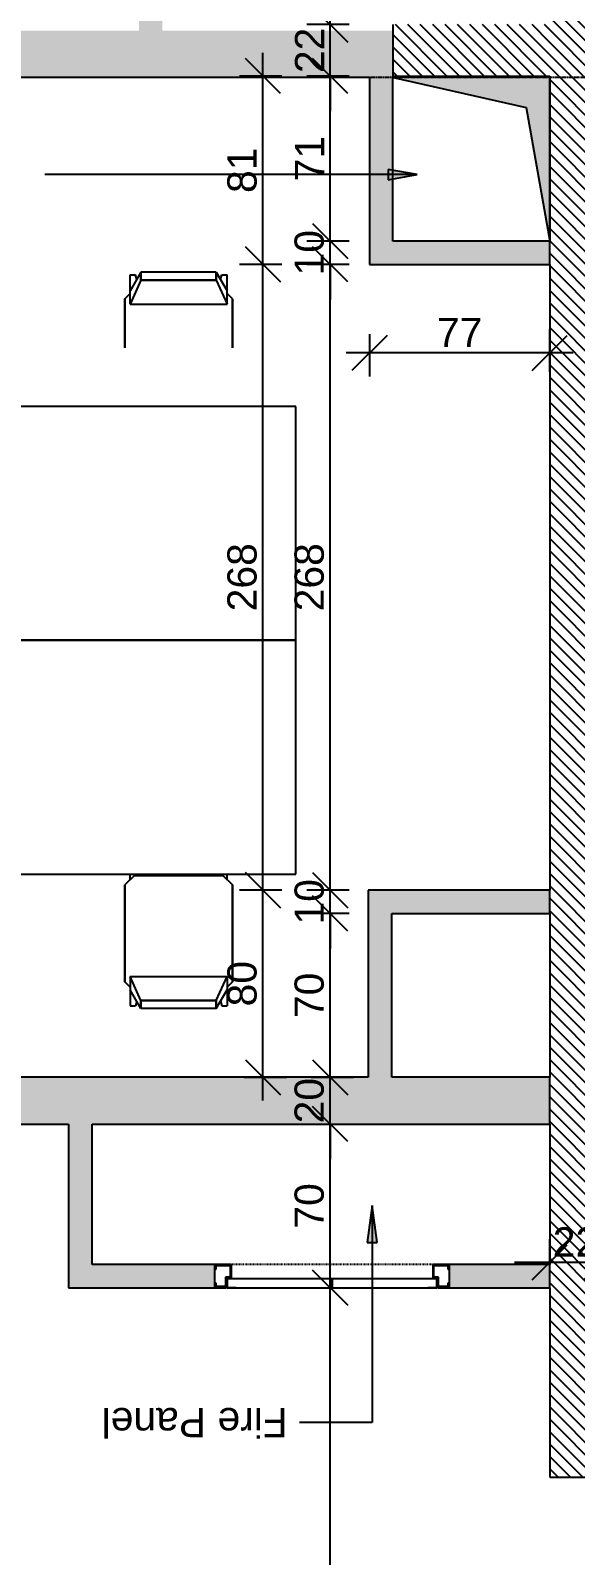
# Model space of a CAD drawing. Extents: x -5566 to 5867, y -120 to 4683.
# Drawn here: x -4031 to -3798, y 1939 to 2590 of the extents above; entities that cross this region are included whole.
import ezdxf

# ---------------------------------------------------------------- set-up
doc = ezdxf.new("R2010")
doc.units = 0
doc.linetypes.add('DASH', pattern=[0.6, 0.3, -0.3])
doc.linetypes.add('HIDDEN_2', pattern=[0.6, 0.4, -0.2])
doc.layers.get('0').update_dxf_attribs({"linetype": 'CONTINUOUS'})
doc.layers.get('DEFPOINTS').update_dxf_attribs({"linetype": 'CONTINUOUS'})
for name, color, linetype in [('A-ANNO-DIMS', 211, 'CONTINUOUS'), ('A-DETL-GENF', 92, 'CONTINUOUS'), ('A-DETL-THIN', 151, 'CONTINUOUS'), ('A-DOOR', 31, 'CONTINUOUS'), ('A-DOOR-FRAM', 31, 'CONTINUOUS'), ('A-DOOR-HDLN', 31, 'DASH'), ('A-FLOR-OVHD', 1, 'HIDDEN_2'), ('A-WALL', 113, 'CONTINUOUS'), ('A-WALL-PATT', 111, 'CONTINUOUS'), ('G-ANNO-TEXT', 231, 'CONTINUOUS'), ('G-IMPT', 8, 'CONTINUOUS'), ('I-FURN', 30, 'CONTINUOUS'), ('I-WALL', 2, 'CONTINUOUS')]:
    doc.layers.add(name, color=color, linetype=linetype)
doc.styles.add('ARIAL', font='arial.ttf', dxfattribs={"height": 12.5})
doc.dimstyles.new('100_200_2_5MM_ARIAL_CM', dxfattribs={"dimscale": 30.48, "dimtxt": 12.753242, "dimasz": 0.492126, "dimexe": 0.328084, "dimexo": 0.0625, "dimgap": 0.082021, "dimtad": 1, "dimdec": 0, "dimzin": 0, "dimtxsty": 'ARIAL', "dimblk1": 'OBLIQUE', "dimblk2": 'OBLIQUE', "dimsah": 1, "dimcen": 0.09, "dimdle": 0.328084, "dimazin": 3, "dimtfac": 1, "dimtdec": 4, "dimtix": 1, "dimtmove": 0, "dimatfit": 3, "dimtvp": 1, "dimtolj": 1, "dimtzin": 0})
pattern_1 = [(315, (-4985, 4190.492), (2.6516504, 2.6516504), [])]

# ---------------------------------------------------------------- blocks, each defined once
blk = doc.blocks.new('AR_FUR_TABLE_REC_-_L200XW1')
at = {"layer": 'I-FURN'}
for p, q in [((100, 50), (-100, 50)), ((-100, 50), (-100, -50)), ((100, -50), (100, 50)), ((-100, -50), (100, -50))]:
    blk.add_line(p, q, dxfattribs=at)
blk = doc.blocks.new('AR_FUR_CHAIR_ARMLESS_-_120')
at = {"layer": 'G-IMPT'}
for p, q in [((-57.45, 16.09), (-49.41, 20.68)), ((-57.45, 16.09), (-49.41, 20.68)), ((-56.3, 20.68), (-56.3, 18.38)), ((-49.41, 20.68), (-56.3, 20.68)), ((-54.01, 16.09), (-43.66, 20.68)), ((-54.01, 16.09), (-43.66, 20.68)), ((-43.66, 20.68), (-49.41, 20.68)), ((-48.26, 20.68), (-45.96, 22.98)), ((-45.96, 22.98), (-48.26, 20.68)), ((-45.96, 22.98), (-4.6, 22.98)), ((-4.6, 22.98), (-45.96, 22.98)), ((-43.66, 20.68), (-43.66, -20.68)), ((-0.53, 18.92), (-4.6, 22.98)), ((-0.53, 18.92), (-4.6, 22.98)), ((-2.3, 20.68), (0, 20.68)), ((-57.45, -16.09), (-57.45, 16.09)), ((-57.45, 16.09), (-54.01, 16.09)), ((-57.45, -16.09), (-57.45, 16.09)), ((-54.01, 16.09), (-57.45, 16.09)), ((-54.3, 17.89), (-56.3, 18.38)), ((-54.01, -16.09), (-54.01, 16.09)), ((-54.01, 16.09), (-54.01, -16.09)), ((-0.53, -18.92), (-0.53, 18.92)), ((-0.53, 18.92), (-0.53, -18.92)), ((0, 18.38), (-0.53, 18.03)), ((-57.45, -16.09), (-54.01, -16.09)), ((-57.45, -16.09), (-49.41, -20.68)), ((-54.01, -16.09), (-57.45, -16.09)), ((-57.45, -16.09), (-49.41, -20.68)), ((-54.3, -17.89), (-56.3, -18.38)), ((-56.3, -18.38), (-56.3, -20.68)), ((-54.01, -16.09), (-43.66, -20.68)), ((-54.01, -16.09), (-43.66, -20.68)), ((-4.6, -22.98), (-0.53, -18.92)), ((-0.53, -18.92), (-4.6, -22.98)), ((-0.53, -18.03), (0, -18.38)), ((-49.41, -20.68), (-56.3, -20.68)), ((-43.66, -20.68), (-49.41, -20.68)), ((-45.96, -22.98), (-48.26, -20.68)), ((-45.96, -22.98), (-48.26, -20.68)), ((-45.96, -22.98), (-4.6, -22.98)), ((-4.6, -22.98), (-45.96, -22.98)), ((-2.3, -20.68), (0, -20.68))]:
    blk.add_line(p, q, dxfattribs=at)
blk = doc.blocks.new('AR_FUR_CHAIR_ARMLESS_-_AR1')
blk.add_blockref('AR_FUR_CHAIR_ARMLESS_-_120', (0, 0))
blk = doc.blocks.new('AR_FUR_CHAIR_ARMLESS_-_12Z')
at = {"layer": 'G-IMPT'}
for p, q in [((-57.45, 16.09), (-49.41, 20.68)), ((-57.45, 16.09), (-49.41, 20.68)), ((-56.3, 20.68), (-56.3, 18.38)), ((-49.41, 20.68), (-56.3, 20.68)), ((-54.01, 16.09), (-43.66, 20.68)), ((-54.01, 16.09), (-43.66, 20.68)), ((-43.66, 20.68), (-49.41, 20.68)), ((-48.26, 20.68), (-45.96, 22.98)), ((-45.96, 22.98), (-48.26, 20.68)), ((-45.96, 22.98), (-25, 22.98)), ((-25, 22.98), (-45.96, 22.98)), ((-43.66, 20.68), (-43.66, -20.68)), ((-57.45, -16.09), (-57.45, 16.09)), ((-57.45, 16.09), (-54.01, 16.09)), ((-57.45, -16.09), (-57.45, 16.09)), ((-54.01, 16.09), (-57.45, 16.09)), ((-54.3, 17.89), (-56.3, 18.38)), ((-54.01, -16.09), (-54.01, 16.09)), ((-54.01, 16.09), (-54.01, -16.09)), ((-57.45, -16.09), (-54.01, -16.09)), ((-57.45, -16.09), (-49.41, -20.68)), ((-54.01, -16.09), (-57.45, -16.09)), ((-57.45, -16.09), (-49.41, -20.68)), ((-54.3, -17.89), (-56.3, -18.38)), ((-56.3, -18.38), (-56.3, -20.68)), ((-54.01, -16.09), (-43.66, -20.68)), ((-54.01, -16.09), (-43.66, -20.68)), ((-49.41, -20.68), (-56.3, -20.68)), ((-43.66, -20.68), (-49.41, -20.68)), ((-45.96, -22.98), (-48.26, -20.68)), ((-45.96, -22.98), (-48.26, -20.68)), ((-45.96, -22.98), (-25, -22.98)), ((-25, -22.98), (-45.96, -22.98))]:
    blk.add_line(p, q, dxfattribs=at)
blk = doc.blocks.new('AR_FUR_CHAIR_ARMLESS_-_AR0')
at = {"extrusion": (0, 0, -1), "zscale": -1, "rotation": 180}
blk.add_blockref('AR_FUR_CHAIR_ARMLESS_-_12Z', (0, 0), dxfattribs=at)
blk = doc.blocks.new('AR_INT_METAL_CAB_DOUBLE_-_')
at = {"layer": 'A-DOOR'}
for p, q in [((-44.8, 5), (-41, 5)), ((0, 5), (-44.8, 5)), ((-44.8, 5), (-44.8, 1.2)), ((-44.8, 1.2), (0, 1.2)), ((0, 1.2), (0, 5)), ((44.8, 5), (0, 5)), ((0, 5), (0, 1.2)), ((0, 1.2), (44.8, 1.2)), ((41, 5), (44.8, 5)), ((44.8, 1.2), (44.8, 5))]:
    blk.add_line(p, q, dxfattribs=at)
at = {"layer": 'A-DOOR-FRAM'}
for p, q in [((-45, 5), (-50, 5)), ((-50, 5), (-50, 3)), ((-50, 3), (-49.5, 3)), ((-49.5, 3), (-49.5, 4.5)), ((-49.5, 4.5), (-45.5, 4.5)), ((-45.5, 4.5), (-45.5, 0.5)), ((-45.5, 0.5), (-43.5, 0.5)), ((-45, 1), (-45, 5)), ((-43, 1), (-45, 1)), ((-43.5, 0.5), (-43.5, -4.5)), ((-43, -5), (-43, 1)), ((45, 1), (43, 1)), ((43, 1), (43, -5)), ((43.5, -4.5), (43.5, 0.5)), ((43.5, 0.5), (45.5, 0.5)), ((50, 5), (45, 5)), ((45, 5), (45, 1)), ((45.5, 0.5), (45.5, 4.5)), ((45.5, 4.5), (49.5, 4.5)), ((49.5, 4.5), (49.5, 3)), ((49.5, 3), (50, 3)), ((50, 3), (50, 5)), ((-49.5, -3), (-50, -3)), ((-50, -3), (-50, -5)), ((-50, -5), (-43, -5)), ((-49.5, -4.5), (-49.5, -3)), ((-43.5, -4.5), (-49.5, -4.5)), ((43, -5), (50, -5)), ((49.5, -4.5), (43.5, -4.5)), ((50, -3), (49.5, -3)), ((49.5, -3), (49.5, -4.5)), ((50, -5), (50, -3))]:
    blk.add_line(p, q, dxfattribs=at)
at = {"layer": 'A-DOOR-HDLN'}
blk.add_line((-50, -5), (50, -5), dxfattribs=at)
blk = doc.blocks.new('_OBLIQUE')
at = {"color": 0, "linetype": 'BYBLOCK'}
blk.add_line((-0.5, -0.5), (0.5, 0.5), dxfattribs=at)
blk = doc.blocks.new('DIMBLOCK33-LEVEL__9_00')
at = {"layer": 'A-ANNO-DIMS', "color": 0}
for p, q in [((-3809.5, 2055.73), (-3809.5, 2073.82)), ((-3787.5, 2055.73), (-3787.5, 2073.82)), ((-3809.5, 2063.82), (-3824.5, 2063.82)), ((-3787.5, 2063.82), (-3809.5, 2063.82)), ((-3787.5, 2063.82), (-3772.5, 2063.82))]:
    blk.add_line(p, q, dxfattribs=at)
at = {"layer": 'DEFPOINTS', "color": 0}
for p in [(-3809.5, 2063.82), (-3809.5, 2053.82), (-3787.5, 2053.82)]:
    blk.add_point(p, dxfattribs=at)
at = {"layer": 'A-ANNO-DIMS', "color": 0, "xscale": 15, "yscale": 15, "zscale": 15}
blk.add_blockref('_OBLIQUE', (-3809.5, 2063.82), dxfattribs=at)
at = {"layer": 'A-ANNO-DIMS', "color": 0, "xscale": 15, "yscale": 15, "zscale": 15, "rotation": 180}
blk.add_blockref('_OBLIQUE', (-3787.5, 2063.82), dxfattribs=at)
at = {"layer": 'A-ANNO-DIMS', "color": 0, "insert": (-3798.5, 2072.6), "char_height": 12.5, "width": 23.0736, "attachment_point": 5, "style": 'ARIAL'}
blk.add_mtext('\\A1;22', dxfattribs=at)
blk = doc.blocks.new('DIMBLOCK65-LEVEL__9_00')
at = {"layer": 'A-ANNO-DIMS', "color": 0}
for p, q in [((-3931.99, 2132.99), (-3931.99, 2232.99)), ((-3923.89, 2222.99), (-3941.99, 2222.99)), ((-3940.08, 2142.99), (-3921.99, 2142.99))]:
    blk.add_line(p, q, dxfattribs=at)
at = {"layer": 'DEFPOINTS', "color": 0}
for p in [(-3931.99, 2222.99), (-3921.99, 2222.99), (-3941.99, 2142.99)]:
    blk.add_point(p, dxfattribs=at)
at = {"layer": 'A-ANNO-DIMS', "color": 0, "xscale": 15, "yscale": 15, "zscale": 15}
for p, rotation in [((-3931.99, 2222.99), 90), ((-3931.99, 2142.99), 270)]:
    blk.add_blockref('_OBLIQUE', p, dxfattribs=dict(at, rotation=rotation))
at = {"layer": 'A-ANNO-DIMS', "color": 0, "insert": (-3940.87, 2182.99), "char_height": 12.5, "width": 23.0736, "attachment_point": 5, "rotation": 90, "style": 'ARIAL'}
blk.add_mtext('\\A1;80', dxfattribs=at)
blk = doc.blocks.new('DIMBLOCK66-LEVEL__9_00')
at = {"layer": 'A-ANNO-DIMS', "color": 0}
for p, q in [((-3931.99, 2212.99), (-3931.99, 2500.49)), ((-3923.89, 2490.49), (-3941.99, 2490.49)), ((-3923.89, 2222.99), (-3941.99, 2222.99))]:
    blk.add_line(p, q, dxfattribs=at)
at = {"layer": 'DEFPOINTS', "color": 0}
for p in [(-3931.99, 2490.49), (-3921.99, 2490.49), (-3921.99, 2222.99)]:
    blk.add_point(p, dxfattribs=at)
at = {"layer": 'A-ANNO-DIMS', "color": 0, "xscale": 15, "yscale": 15, "zscale": 15}
for p, rotation in [((-3931.99, 2490.49), 90), ((-3931.99, 2222.99), 270)]:
    blk.add_blockref('_OBLIQUE', p, dxfattribs=dict(at, rotation=rotation))
at = {"layer": 'A-ANNO-DIMS', "color": 0, "insert": (-3940.87, 2356.74), "char_height": 12.5, "width": 34.6103, "attachment_point": 5, "rotation": 90, "style": 'ARIAL'}
blk.add_mtext('\\A1;268', dxfattribs=at)
blk = doc.blocks.new('DIMBLOCK67-LEVEL__9_00')
at = {"layer": 'A-ANNO-DIMS', "color": 0}
for p, q in [((-3931.99, 2480.49), (-3931.99, 2580.99)), ((-3923.89, 2570.99), (-3941.99, 2570.99)), ((-3923.89, 2490.49), (-3941.99, 2490.49))]:
    blk.add_line(p, q, dxfattribs=at)
at = {"layer": 'DEFPOINTS', "color": 0}
for p in [(-3931.99, 2570.99), (-3921.99, 2570.99), (-3921.99, 2490.49)]:
    blk.add_point(p, dxfattribs=at)
at = {"layer": 'A-ANNO-DIMS', "color": 0, "xscale": 15, "yscale": 15, "zscale": 15}
for p, rotation in [((-3931.99, 2570.99), 90), ((-3931.99, 2490.49), 270)]:
    blk.add_blockref('_OBLIQUE', p, dxfattribs=dict(at, rotation=rotation))
at = {"layer": 'A-ANNO-DIMS', "color": 0, "insert": (-3940.87, 2530.74), "char_height": 12.5, "width": 23.0736, "attachment_point": 5, "rotation": 90, "style": 'ARIAL'}
blk.add_mtext('\\A1;81', dxfattribs=at)
blk = doc.blocks.new('DIMBLOCK111-LEVEL__9_00')
at = {"layer": 'A-ANNO-DIMS', "color": 0}
for p, q in [((-3903.3, 1602.99), (-3903.3, 2062.99)), ((-3911.39, 2052.99), (-3893.3, 2052.99)), ((-3895.2, 1612.99), (-3913.3, 1612.99))]:
    blk.add_line(p, q, dxfattribs=at)
at = {"layer": 'DEFPOINTS', "color": 0}
for p in [(-3913.3, 2052.99), (-3903.3, 2052.99), (-3893.3, 1612.99)]:
    blk.add_point(p, dxfattribs=at)
at = {"layer": 'A-ANNO-DIMS', "color": 0, "xscale": 15, "yscale": 15, "zscale": 15}
for p, rotation in [((-3903.3, 2052.99), 90), ((-3903.3, 1612.99), 270)]:
    blk.add_blockref('_OBLIQUE', p, dxfattribs=dict(at, rotation=rotation))
at = {"layer": 'A-ANNO-DIMS', "color": 0, "insert": (-3912.18, 1832.99), "char_height": 12.5, "width": 34.6103, "attachment_point": 5, "rotation": 90, "style": 'ARIAL'}
blk.add_mtext('\\A1;440', dxfattribs=at)
blk = doc.blocks.new('DIMBLOCK112-LEVEL__9_00')
at = {"layer": 'A-ANNO-DIMS', "color": 0}
for p, q in [((-3903.3, 2042.99), (-3903.3, 2132.99)), ((-3911.39, 2122.99), (-3893.3, 2122.99)), ((-3911.39, 2052.99), (-3893.3, 2052.99))]:
    blk.add_line(p, q, dxfattribs=at)
at = {"layer": 'DEFPOINTS', "color": 0}
for p in [(-3913.3, 2122.99), (-3903.3, 2122.99), (-3913.3, 2052.99)]:
    blk.add_point(p, dxfattribs=at)
at = {"layer": 'A-ANNO-DIMS', "color": 0, "xscale": 15, "yscale": 15, "zscale": 15}
for p, rotation in [((-3903.3, 2122.99), 90), ((-3903.3, 2052.99), 270)]:
    blk.add_blockref('_OBLIQUE', p, dxfattribs=dict(at, rotation=rotation))
at = {"layer": 'A-ANNO-DIMS', "color": 0, "insert": (-3912.18, 2087.99), "char_height": 12.5, "width": 23.0736, "attachment_point": 5, "rotation": 90, "style": 'ARIAL'}
blk.add_mtext('\\A1;70', dxfattribs=at)
blk = doc.blocks.new('DIMBLOCK113-LEVEL__9_00')
at = {"layer": 'A-ANNO-DIMS', "color": 0}
for p, q in [((-3903.3, 2142.99), (-3903.3, 2157.99)), ((-3911.39, 2142.99), (-3893.3, 2142.99)), ((-3903.3, 2122.99), (-3903.3, 2142.99)), ((-3911.39, 2122.99), (-3893.3, 2122.99)), ((-3903.3, 2122.99), (-3903.3, 2107.99))]:
    blk.add_line(p, q, dxfattribs=at)
at = {"layer": 'DEFPOINTS', "color": 0}
for p in [(-3913.3, 2142.99), (-3903.3, 2142.99), (-3913.3, 2122.99)]:
    blk.add_point(p, dxfattribs=at)
at = {"layer": 'A-ANNO-DIMS', "color": 0, "xscale": 15, "yscale": 15, "zscale": 15}
for p, rotation in [((-3903.3, 2142.99), 270), ((-3903.3, 2122.99), 90)]:
    blk.add_blockref('_OBLIQUE', p, dxfattribs=dict(at, rotation=rotation))
at = {"layer": 'A-ANNO-DIMS', "color": 0, "insert": (-3912.18, 2132.99), "char_height": 12.5, "width": 23.0736, "attachment_point": 5, "rotation": 90, "style": 'ARIAL'}
blk.add_mtext('\\A1;20', dxfattribs=at)
blk = doc.blocks.new('DIMBLOCK114-LEVEL__9_00')
at = {"layer": 'A-ANNO-DIMS', "color": 0}
for p, q in [((-3903.3, 2132.99), (-3903.3, 2222.99)), ((-3895.2, 2212.99), (-3913.3, 2212.99)), ((-3911.39, 2142.99), (-3893.3, 2142.99))]:
    blk.add_line(p, q, dxfattribs=at)
at = {"layer": 'DEFPOINTS', "color": 0}
for p in [(-3903.3, 2212.99), (-3893.3, 2212.99), (-3913.3, 2142.99)]:
    blk.add_point(p, dxfattribs=at)
at = {"layer": 'A-ANNO-DIMS', "color": 0, "xscale": 15, "yscale": 15, "zscale": 15}
for p, rotation in [((-3903.3, 2212.99), 90), ((-3903.3, 2142.99), 270)]:
    blk.add_blockref('_OBLIQUE', p, dxfattribs=dict(at, rotation=rotation))
at = {"layer": 'A-ANNO-DIMS', "color": 0, "insert": (-3912.18, 2177.99), "char_height": 12.5, "width": 23.0736, "attachment_point": 5, "rotation": 90, "style": 'ARIAL'}
blk.add_mtext('\\A1;70', dxfattribs=at)
blk = doc.blocks.new('DIMBLOCK115-LEVEL__9_00')
at = {"layer": 'A-ANNO-DIMS', "color": 0}
for p, q in [((-3903.3, 2222.99), (-3903.3, 2237.99)), ((-3895.2, 2222.99), (-3913.3, 2222.99)), ((-3903.3, 2212.99), (-3903.3, 2222.99)), ((-3895.2, 2212.99), (-3913.3, 2212.99)), ((-3903.3, 2212.99), (-3903.3, 2197.99))]:
    blk.add_line(p, q, dxfattribs=at)
at = {"layer": 'DEFPOINTS', "color": 0}
for p in [(-3903.3, 2222.99), (-3893.3, 2222.99), (-3893.3, 2212.99)]:
    blk.add_point(p, dxfattribs=at)
at = {"layer": 'A-ANNO-DIMS', "color": 0, "xscale": 15, "yscale": 15, "zscale": 15}
for p, rotation in [((-3903.3, 2222.99), 270), ((-3903.3, 2212.99), 90)]:
    blk.add_blockref('_OBLIQUE', p, dxfattribs=dict(at, rotation=rotation))
at = {"layer": 'A-ANNO-DIMS', "color": 0, "insert": (-3912.18, 2217.99), "char_height": 12.5, "width": 23.0736, "attachment_point": 5, "rotation": 90, "style": 'ARIAL'}
blk.add_mtext('\\A1;10', dxfattribs=at)
blk = doc.blocks.new('DIMBLOCK116-LEVEL__9_00')
at = {"layer": 'A-ANNO-DIMS', "color": 0}
for p, q in [((-3903.3, 2212.99), (-3903.3, 2500.49)), ((-3895.2, 2490.49), (-3913.3, 2490.49)), ((-3895.2, 2222.99), (-3913.3, 2222.99))]:
    blk.add_line(p, q, dxfattribs=at)
at = {"layer": 'DEFPOINTS', "color": 0}
for p in [(-3903.3, 2490.49), (-3893.3, 2490.49), (-3893.3, 2222.99)]:
    blk.add_point(p, dxfattribs=at)
at = {"layer": 'A-ANNO-DIMS', "color": 0, "xscale": 15, "yscale": 15, "zscale": 15}
for p, rotation in [((-3903.3, 2490.49), 90), ((-3903.3, 2222.99), 270)]:
    blk.add_blockref('_OBLIQUE', p, dxfattribs=dict(at, rotation=rotation))
at = {"layer": 'A-ANNO-DIMS', "color": 0, "insert": (-3912.18, 2356.74), "char_height": 12.5, "width": 34.6103, "attachment_point": 5, "rotation": 90, "style": 'ARIAL'}
blk.add_mtext('\\A1;268', dxfattribs=at)
blk = doc.blocks.new('DIMBLOCK117-LEVEL__9_00')
at = {"layer": 'A-ANNO-DIMS', "color": 0}
for p, q in [((-3903.3, 2500.49), (-3903.3, 2515.49)), ((-3895.2, 2500.49), (-3913.3, 2500.49)), ((-3903.3, 2490.49), (-3903.3, 2500.49)), ((-3895.2, 2490.49), (-3913.3, 2490.49)), ((-3903.3, 2490.49), (-3903.3, 2475.49))]:
    blk.add_line(p, q, dxfattribs=at)
at = {"layer": 'DEFPOINTS', "color": 0}
for p in [(-3903.3, 2500.49), (-3893.3, 2500.49), (-3893.3, 2490.49)]:
    blk.add_point(p, dxfattribs=at)
at = {"layer": 'A-ANNO-DIMS', "color": 0, "xscale": 15, "yscale": 15, "zscale": 15}
for p, rotation in [((-3903.3, 2500.49), 270), ((-3903.3, 2490.49), 90)]:
    blk.add_blockref('_OBLIQUE', p, dxfattribs=dict(at, rotation=rotation))
at = {"layer": 'A-ANNO-DIMS', "color": 0, "insert": (-3912.18, 2495.49), "char_height": 12.5, "width": 23.0736, "attachment_point": 5, "rotation": 90, "style": 'ARIAL'}
blk.add_mtext('\\A1;10', dxfattribs=at)
blk = doc.blocks.new('DIMBLOCK118-LEVEL__9_00')
at = {"layer": 'A-ANNO-DIMS', "color": 0}
for p, q in [((-3903.3, 2490.49), (-3903.3, 2580.99)), ((-3895.2, 2570.99), (-3913.3, 2570.99)), ((-3895.2, 2500.49), (-3913.3, 2500.49))]:
    blk.add_line(p, q, dxfattribs=at)
at = {"layer": 'DEFPOINTS', "color": 0}
for p in [(-3903.3, 2570.99), (-3893.3, 2570.99), (-3893.3, 2500.49)]:
    blk.add_point(p, dxfattribs=at)
at = {"layer": 'A-ANNO-DIMS', "color": 0, "xscale": 15, "yscale": 15, "zscale": 15}
for p, rotation in [((-3903.3, 2570.99), 90), ((-3903.3, 2500.49), 270)]:
    blk.add_blockref('_OBLIQUE', p, dxfattribs=dict(at, rotation=rotation))
at = {"layer": 'A-ANNO-DIMS', "color": 0, "insert": (-3912.07, 2535.74), "char_height": 12.5, "width": 23.0736, "attachment_point": 5, "rotation": 90, "style": 'ARIAL'}
blk.add_mtext('\\A1;71', dxfattribs=at)
blk = doc.blocks.new('DIMBLOCK119-LEVEL__9_00')
at = {"layer": 'A-ANNO-DIMS', "color": 0}
for p, q in [((-3903.3, 2592.99), (-3903.3, 2607.99)), ((-3895.2, 2592.99), (-3913.3, 2592.99)), ((-3903.3, 2570.99), (-3903.3, 2592.99)), ((-3895.2, 2570.99), (-3913.3, 2570.99)), ((-3903.3, 2570.99), (-3903.3, 2555.99))]:
    blk.add_line(p, q, dxfattribs=at)
at = {"layer": 'DEFPOINTS', "color": 0}
for p in [(-3903.3, 2592.99), (-3893.3, 2592.99), (-3893.3, 2570.99)]:
    blk.add_point(p, dxfattribs=at)
at = {"layer": 'A-ANNO-DIMS', "color": 0, "xscale": 15, "yscale": 15, "zscale": 15}
for p, rotation in [((-3903.3, 2592.99), 270), ((-3903.3, 2570.99), 90)]:
    blk.add_blockref('_OBLIQUE', p, dxfattribs=dict(at, rotation=rotation))
at = {"layer": 'A-ANNO-DIMS', "color": 0, "insert": (-3912.07, 2581.99), "char_height": 12.5, "width": 23.0736, "attachment_point": 5, "rotation": 90, "style": 'ARIAL'}
blk.add_mtext('\\A1;22', dxfattribs=at)
blk = doc.blocks.new('DIMBLOCK120-LEVEL__9_00')
at = {"layer": 'A-ANNO-DIMS', "color": 0}
for p, q in [((-3903.3, 2582.99), (-3903.3, 2810.49)), ((-3911.39, 2800.49), (-3893.3, 2800.49)), ((-3895.2, 2592.99), (-3913.3, 2592.99))]:
    blk.add_line(p, q, dxfattribs=at)
at = {"layer": 'DEFPOINTS', "color": 0}
for p in [(-3913.3, 2800.49), (-3903.3, 2800.49), (-3893.3, 2592.99)]:
    blk.add_point(p, dxfattribs=at)
at = {"layer": 'A-ANNO-DIMS', "color": 0, "xscale": 15, "yscale": 15, "zscale": 15}
for p, rotation in [((-3903.3, 2800.49), 90), ((-3903.3, 2592.99), 270)]:
    blk.add_blockref('_OBLIQUE', p, dxfattribs=dict(at, rotation=rotation))
at = {"layer": 'A-ANNO-DIMS', "color": 0, "insert": (-3912.18, 2696.74), "char_height": 12.5, "width": 34.6103, "attachment_point": 5, "rotation": 90, "style": 'ARIAL'}
blk.add_mtext('\\A1;208', dxfattribs=at)
blk = doc.blocks.new('DIMBLOCK264-LEVEL__9_00')
at = {"layer": 'A-ANNO-DIMS', "color": 0}
for p, q in [((-3886.5, 2460.73), (-3886.5, 2442.63)), ((-3809.5, 2444.54), (-3809.5, 2462.63)), ((-3799.5, 2452.63), (-3896.5, 2452.63))]:
    blk.add_line(p, q, dxfattribs=at)
at = {"layer": 'DEFPOINTS', "color": 0}
for p in [(-3886.5, 2462.63), (-3886.5, 2452.63), (-3809.5, 2442.63)]:
    blk.add_point(p, dxfattribs=at)
at = {"layer": 'A-ANNO-DIMS', "color": 0, "xscale": 15, "yscale": 15, "zscale": 15, "rotation": 180}
blk.add_blockref('_OBLIQUE', (-3886.5, 2452.63), dxfattribs=at)
at = {"layer": 'A-ANNO-DIMS', "color": 0, "xscale": 15, "yscale": 15, "zscale": 15}
blk.add_blockref('_OBLIQUE', (-3809.5, 2452.63), dxfattribs=at)
at = {"layer": 'A-ANNO-DIMS', "color": 0, "insert": (-3848, 2461.38), "char_height": 12.5, "width": 23.0736, "attachment_point": 5, "style": 'ARIAL'}
blk.add_mtext('\\A1;77', dxfattribs=at)

msp = doc.modelspace()

# ---------------------------------------------------------------- hatches: boundary and pattern name
at = {"layer": 'A-DETL-GENF'}
msp.add_hatch(color=9, dxfattribs=at).paths.add_polyline_path([(-3876.5, 2570.49), (-3876.5, 2570.38), (-3819.57, 2557.61), (-3809.5, 2500.49), (-3809.5, 2570.49), (-3824.17, 2570.49)], flags=0)
at = {"layer": 'A-WALL-PATT'}
h = msp.add_hatch(dxfattribs=at)
h.set_pattern_fill('FP_1', color=8, angle=-90, style=0, pattern_type=2)
h.set_pattern_definition(pattern_1)
h.paths.add_polyline_path([(-3809.5, 2573.57), (-3809.5, 2570.99), (-3787.5, 2570.99), (-3787.5, 3370.49), (-3809.5, 3370.49), (-3809.5, 2590.11)], flags=0)
h = msp.add_hatch(color=256, dxfattribs=at)
h.paths.add_polyline_path([(-3985, 2590.49), (-3975, 2590.49), (-3975, 2599.49), (-3985, 2599.49), (-3985, 2592.75)], flags=0)
h.paths.add_polyline_path([(-3985, 2765.49), (-3985, 2689.49), (-3975, 2689.49), (-3975, 2820.49), (-3985, 2820.49), (-3985, 2775.99)], flags=0)
for points in [[(-4365, 2590.49), (-4365, 2570.49), (-3886.5, 2570.49), (-3886.5, 2590.49), (-4304.48, 2590.49)], [(-3886.5, 2490.49), (-3876.5, 2490.49), (-3876.5, 2590.49), (-3886.5, 2590.49), (-3886.5, 2494.9)], [(-3876.5, 2500.49), (-3876.5, 2490.49), (-3809.5, 2490.49), (-3809.5, 2500.49)], [(-3887, 2222.99), (-3887, 2142.99), (-3877, 2142.99), (-3877, 2222.99)], [(-3877, 2222.99), (-3877, 2212.99), (-3809.5, 2212.99), (-3809.5, 2222.99), (-3826.55, 2222.99)], [(-4015, 2122.99), (-4015, 2052.99), (-4005, 2052.99), (-4005, 2122.99)]]:
    msp.add_hatch(color=256, dxfattribs=at).paths.add_polyline_path(points, flags=0)
h = msp.add_hatch(dxfattribs=at)
h.set_pattern_fill('FP_1', color=8, angle=-90, style=0, pattern_type=2)
h.set_pattern_definition(pattern_1)
h.paths.add_polyline_path([(-3876.5, 2581.43), (-3876.5, 2570.99), (-3809.5, 2570.99), (-3809.5, 2592.99), (-3876.5, 2592.99), (-3876.5, 2590.11)], flags=0)
h = msp.add_hatch(dxfattribs=at)
h.set_pattern_fill('FP_1', color=8, angle=-90, style=0, pattern_type=2)
h.set_pattern_definition(pattern_1)
h.paths.add_polyline_path([(-3809.5, 2570.99), (-3809.5, 1971.99), (-3787.5, 1971.99), (-3787.5, 2570.99), (-3790.73, 2570.99)], flags=0)
h = msp.add_hatch(color=256, dxfattribs=at)
h.paths.add_polyline_path([(-4985.5, 2122.99), (-4945, 2122.99), (-4945, 2142.99), (-4985.5, 2142.99)], flags=0)
h.paths.add_polyline_path([(-4825, 2122.99), (-3809.5, 2122.99), (-3809.5, 2142.99), (-4825, 2142.99)], flags=0)
h = msp.add_hatch(color=256, dxfattribs=at)
h.paths.add_polyline_path([(-4005, 2052.99), (-3952.5, 2052.99), (-3952.5, 2062.99), (-4005, 2062.99)], flags=0)
h.paths.add_polyline_path([(-3852.5, 2062.99), (-3852.5, 2052.99), (-3809.5, 2052.99), (-3809.5, 2062.99), (-3823.69, 2062.99)], flags=0)
at = {"layer": 'G-ANNO-TEXT'}
for color, points in [(7, [(-3866.08, 2528.88), (-3878.58, 2531.09), (-3878.58, 2526.68)]), (250, [(-3885.33, 2088.16), (-3887.42, 2072.28), (-3883.24, 2072.28)])]:
    msp.add_hatch(color=color, dxfattribs=at).paths.add_polyline_path(points, flags=0)

# ---------------------------------------------------------------- linework, layer by layer
at = {"layer": 'A-DETL-THIN'}
for p, q in [((-3809.5, 2570.49), (-3877, 2570.49)), ((-3877, 2570.49), (-3819.57, 2557.61)), ((-3809.5, 2500.49), (-3809.5, 2570.49)), ((-3819.57, 2557.61), (-3809.5, 2500.49))]:
    msp.add_line(p, q, dxfattribs=at)
at = {"layer": 'A-FLOR-OVHD'}
msp.add_line((-5007.5, 2570.49), (-3787.5, 2570.49), dxfattribs=at)
at = {"layer": 'A-WALL'}
for p, q in [((-3809.5, 2490.49), (-3809.5, 2500.49)), ((-3809.5, 2212.99), (-3809.5, 2222.99)), ((-3887, 2142.99), (-4395, 2142.99)), ((-3809.5, 2142.99), (-3877, 2142.99)), ((-3809.5, 2122.99), (-3809.5, 2142.99)), ((-4821.5, 2122.99), (-4015, 2122.99)), ((-4005, 2122.99), (-3809.5, 2122.99)), ((-3809.5, 2052.99), (-3809.5, 2062.99))]:
    msp.add_line(p, q, dxfattribs=at)
at = {"layer": 'G-ANNO-TEXT', "color": 7}
for p, q in [((-3866.08, 2528.88), (-3878.58, 2531.09)), ((-3878.58, 2531.09), (-3878.58, 2526.68)), ((-3866.08, 2528.88), (-4025.18, 2528.88)), ((-3878.58, 2526.68), (-3866.08, 2528.88))]:
    msp.add_line(p, q, dxfattribs=at)
at = {"layer": 'G-ANNO-TEXT', "color": 250}
for p, q in [((-3885.33, 2088.16), (-3887.42, 2072.28)), ((-3883.24, 2072.28), (-3885.33, 2088.16)), ((-3885.33, 2088.16), (-3885.33, 1995.35)), ((-3887.42, 2072.28), (-3883.24, 2072.28)), ((-3885.33, 1995.35), (-3916.36, 1995.35))]:
    msp.add_line(p, q, dxfattribs=at)
at = {"layer": 'I-WALL'}
for p, q in [((-3876.5, 2592.99), (-3876.5, 2570.99)), ((-4365, 2570.49), (-3886.5, 2570.49)), ((-3886.5, 2570.49), (-3886.5, 2490.49)), ((-3876.5, 2570.99), (-3809.5, 2570.99)), ((-3876.5, 2500.49), (-3876.5, 2570.99)), ((-3809.5, 2570.99), (-3809.5, 2500.49)), ((-3809.5, 2500.49), (-3876.5, 2500.49)), ((-3886.5, 2490.49), (-3809.5, 2490.49)), ((-3809.5, 2490.49), (-3809.5, 2222.99)), ((-3887, 2222.99), (-3887, 2142.99)), ((-3809.5, 2222.99), (-3887, 2222.99)), ((-3877, 2142.99), (-3877, 2212.99)), ((-3877, 2212.99), (-3809.5, 2212.99)), ((-3809.5, 2212.99), (-3809.5, 2142.99)), ((-4015, 2122.99), (-4015, 2052.99)), ((-4005, 2062.99), (-4005, 2122.99)), ((-3809.5, 2122.99), (-3809.5, 2062.99)), ((-3952.5, 2062.99), (-4005, 2062.99)), ((-3952.5, 2052.99), (-3952.5, 2062.99)), ((-3809.5, 2062.99), (-3852.5, 2062.99)), ((-3852.5, 2062.99), (-3852.5, 2052.99)), ((-4015, 2052.99), (-3952.5, 2052.99)), ((-3852.5, 2052.99), (-3809.5, 2052.99)), ((-3809.5, 2052.99), (-3809.5, 1971.99)), ((-3809.5, 1971.99), (-3760, 1971.99))]:
    msp.add_line(p, q, dxfattribs=at)

# ---------------------------------------------------------------- block references
at = {"layer": 'A-DOOR', "rotation": 180}
msp.add_blockref('AR_INT_METAL_CAB_DOUBLE_-_', (-3902.5, 2057.99), dxfattribs=at)
at = {"layer": 'I-FURN'}
for name, p, rotation in [('AR_FUR_CHAIR_ARMLESS_-_AR0', (-3968, 2429.79), 270), ('AR_FUR_TABLE_REC_-_L200XW1', (-4018, 2379.79), 180), ('AR_FUR_TABLE_REC_-_L200XW1', (-4018, 2279.79), 180), ('AR_FUR_CHAIR_ARMLESS_-_AR1', (-3968, 2229.79), 89.99999999999999)]:
    msp.add_blockref(name, p, dxfattribs=dict(at, rotation=rotation))

# ---------------------------------------------------------------- texts
at = {"layer": 'G-ANNO-TEXT', "color": 7, "insert": (-3921.36, 1989.1), "char_height": 12.5, "width": 95, "attachment_point": 1, "rotation": 180, "style": 'ARIAL'}
msp.add_mtext('Fire Panel', dxfattribs=at)

# ---------------------------------------------------------------- dimensions: what is measured, and where the dimension line sits
at = {"layer": 'A-ANNO-DIMS'}
for base, p1, p2, override, picture, middle in [((-3903.29572662, 2800.49172688), (-3893.29572662, 2592.99172688), (-3913.29572662, 2800.49172688), {"dimpost": '<>', "dimfxl": 208.461627}, 'DIMBLOCK120-LEVEL__9_00', (-3912.17788896, 2696.74172688)), ((-3903.3, 2592.99), (-3893.3, 2570.99), (-3893.3, 2592.99), {"dimpost": '<>', "dimfxl": 22}, 'DIMBLOCK119-LEVEL__9_00', (-3912.07, 2581.99)), ((-3931.98872204, 2570.99172688), (-3921.98872204, 2490.49172688), (-3921.98872204, 2570.99172688), {"dimpost": '<>', "dimfxl": 80.5}, 'DIMBLOCK67-LEVEL__9_00', (-3940.87088439, 2530.74172688)), ((-3903.29572662, 2570.99172688), (-3893.29572662, 2500.49172688), (-3893.29572662, 2570.99172688), {"dimpost": '<>', "dimfxl": 70.5}, 'DIMBLOCK118-LEVEL__9_00', (-3912.07130642, 2535.74172688)), ((-3903.3, 2500.49), (-3893.3, 2490.49), (-3893.3, 2500.49), {"dimpost": '<>', "dimfxl": 10}, 'DIMBLOCK117-LEVEL__9_00', (-3912.18, 2495.49)), ((-3931.98872204, 2490.49172688), (-3921.98872204, 2222.99172688), (-3921.98872204, 2490.49172688), {"dimpost": '<>', "dimfxl": 267.5}, 'DIMBLOCK66-LEVEL__9_00', (-3940.87088439, 2356.74172688)), ((-3903.29572662, 2490.49172688), (-3893.29572662, 2222.99172688), (-3893.29572662, 2490.49172688), {"dimpost": '<>', "dimfxl": 267.5}, 'DIMBLOCK116-LEVEL__9_00', (-3912.17788896, 2356.74172688)), ((-3903.3, 2222.99), (-3893.3, 2212.99), (-3893.3, 2222.99), {"dimpost": '<>', "dimfxl": 10}, 'DIMBLOCK115-LEVEL__9_00', (-3912.18, 2217.99)), ((-3931.99, 2222.99), (-3941.99, 2142.99), (-3921.99, 2222.99), {"dimpost": '<>', "dimfxl": 82.462113}, 'DIMBLOCK65-LEVEL__9_00', (-3940.87, 2182.99)), ((-3903.3, 2212.99), (-3913.3, 2142.99), (-3893.3, 2212.99), {"dimpost": '<>', "dimfxl": 72.801099}, 'DIMBLOCK114-LEVEL__9_00', (-3912.18, 2177.99)), ((-3903.3, 2142.99), (-3913.3, 2122.99), (-3913.3, 2142.99), {"dimpost": '<>', "dimfxl": 20}, 'DIMBLOCK113-LEVEL__9_00', (-3912.18, 2132.99)), ((-3903.3, 2122.99), (-3913.3, 2052.99), (-3913.3, 2122.99), {"dimpost": '<>', "dimfxl": 70}, 'DIMBLOCK112-LEVEL__9_00', (-3912.18, 2087.99)), ((-3903.3, 2052.99), (-3893.3, 1612.99), (-3913.3, 2052.99), {"dimpost": '<>', "dimfxl": 440.454311}, 'DIMBLOCK111-LEVEL__9_00', (-3912.18, 1832.99))]:
    dim = msp.add_linear_dim(base=base, p1=p1, p2=p2, angle=270, dimstyle='100_200_2_5MM_ARIAL_CM', override=override, dxfattribs=at)
    dim.commit()
    dim.dimension.update_dxf_attribs({"geometry": picture, "text_midpoint": middle})
for base, p1, p2, override, picture, middle in [((-3886.5, 2452.63), (-3809.5, 2442.63), (-3886.5, 2462.63), {"dimpost": '<>', "dimfxl": 79.555012}, 'DIMBLOCK264-LEVEL__9_00', (-3848, 2461.38)), ((-3809.5, 2063.82), (-3787.5, 2053.82), (-3809.5, 2053.82), {"dimpost": '<>', "dimfxl": 22}, 'DIMBLOCK33-LEVEL__9_00', (-3798.5, 2072.6))]:
    dim = msp.add_linear_dim(base=base, p1=p1, p2=p2, dimstyle='100_200_2_5MM_ARIAL_CM', override=override, dxfattribs=at)
    dim.commit()
    dim.dimension.update_dxf_attribs({"geometry": picture, "text_midpoint": middle})

doc.saveas('drawing.dxf')
